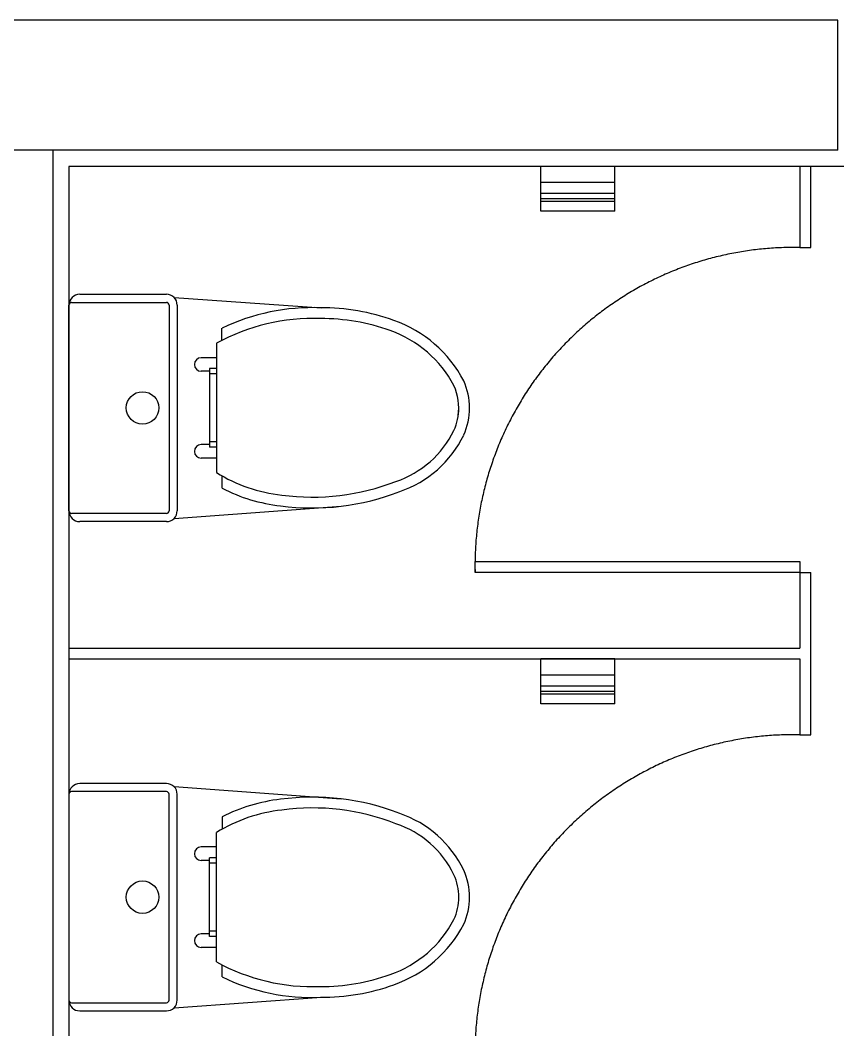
# Model space of a CAD drawing. Header units: millimetres. Extents: x 526420 to 928802, y 401925 to 509768.
# Drawn here: x 746737 to 748247, y 431456 to 433321 of the extents above; entities that cross this region are included whole.
import ezdxf

# ---------------------------------------------------------------- set-up
doc = ezdxf.new("R2010")
doc.units = ezdxf.units.MM
doc.header["$LTSCALE"] = 3000
doc.header["$MEASUREMENT"] = 0
doc.linetypes.add('DASHED', pattern=[0.75, 0.5, -0.25])
doc.layers.get('0').update_dxf_attribs({"linetype": 'CONTINUOUS'})
for name, color, linetype in [('D-WALL', 7, 'CONTINUOUS'), ('P-FURNI-A', 7, 'CONTINUOUS'), ('P-FURNI-I', 7, 'CONTINUOUS'), ('P-WC', 7, 'CONTINUOUS')]:
    doc.layers.add(name, color=color, linetype=linetype)

msp = doc.modelspace()

# ---------------------------------------------------------------- linework, layer by layer
at = {"color": 0}
for p, q in [((747109.5, 432729.8), (747109.5, 432752.2)), ((747099.4, 432724.4), (747099.4, 432485.5)), ((747099.4, 432697.7), (747071.1, 432697.7)), ((747086.4, 432672.7), (747071.1, 432672.7)), ((747086.4, 432677.7), (747086.4, 432532.2)), ((747099.4, 432677.7), (747086.4, 432677.7)), ((747099.4, 432667.7), (747086.4, 432667.7)), ((747086.4, 432537.2), (747071.1, 432537.2)), ((747099.4, 432542.2), (747086.4, 432542.2)), ((747099.4, 432532.2), (747086.4, 432532.2)), ((747099.4, 432512.2), (747071.1, 432512.2)), ((747109.9, 432456.6), (747109.9, 432479.4)), ((747109.9, 431849.5), (747109.9, 431826.8)), ((747099.4, 431581.8), (747099.4, 431820.6)), ((747099.4, 431794), (747071.1, 431794)), ((747086.4, 431769), (747071.1, 431769)), ((747086.4, 431628.4), (747086.4, 431774)), ((747099.4, 431774), (747086.4, 431774)), ((747099.4, 431764), (747086.4, 431764)), ((747099.4, 431638.4), (747086.4, 431638.4)), ((747086.4, 431633.4), (747071.1, 431633.4)), ((747099.4, 431628.4), (747086.4, 431628.4)), ((747099.4, 431608.4), (747071.1, 431608.4)), ((747109.5, 431576.3), (747109.5, 431554))]:
    msp.add_line(p, q, dxfattribs=at)
for centre, radius, start, end in [((747276.3, 432406.1), 384.1, 87.7276, 115.7357), ((747293.4, 432395.8), 394.2, 70.1777, 90.2809), ((747276.3, 432406.1), 364.1, 87.6575, 119.062), ((747293.4, 432395.8), 374.2, 70.1658, 90.3491), ((747350, 432547.4), 232.3, 27.5657, 70.6198), ((747350, 432547.4), 212.3, 27.7269, 70.6404), ((747071.1, 432685.2), 12.5, 90, 270), ((747443.7, 432604.5), 103.1, 352.4323, 23.8986), ((747443.7, 432604.5), 123.1, 0.2357, 24.2164), ((747443.7, 432605.5), 103.1, 335.9469, 359.7191), ((747443.7, 432605.5), 123.1, 335.7831, 359.7648), ((747371.3, 432644.8), 185.4, 288.7343, 333.9675), ((747371.3, 432644.8), 205.4, 288.8657, 334.062), ((747071.1, 432524.7), 12.5, 90, 270), ((747252.5, 432734), 291.9, 238.3644, 263.6245), ((747252.5, 432734), 311.9, 242.8013, 263.5811), ((747276.8, 432862.3), 422.1, 262.2774, 291.3961), ((747276.8, 432862.3), 442.1, 262.3077, 291.3367), ((747252.5, 431572.1), 311.9, 96.4189, 117.1987), ((747276.8, 431443.9), 442.1, 68.6633, 97.6923), ((747252.5, 431572.1), 291.9, 96.3755, 121.6356), ((747276.8, 431443.9), 422.1, 68.6039, 97.7226), ((747371.3, 431661.4), 205.4, 25.938, 71.1343), ((747371.3, 431661.4), 185.4, 26.0325, 71.2657), ((747071.1, 431781.5), 12.5, 90, 270), ((747443.7, 431700.7), 123.1, 0.2352, 24.2169), ((747443.7, 431700.7), 103.1, 0.2809, 24.0531), ((747443.7, 431701.7), 103.1, 336.1014, 359.7186), ((747443.7, 431701.7), 123.1, 335.7836, 359.7643), ((747350, 431758.7), 212.3, 289.3596, 332.2731), ((747350, 431758.7), 232.3, 289.3802, 332.4343), ((747071.1, 431620.9), 12.5, 90, 270), ((747276.3, 431900), 364.1, 240.938, 272.3425), ((747276.3, 431900), 384.1, 244.2643, 272.2724), ((747293.4, 431910.4), 374.2, 269.6509, 289.8342), ((747293.4, 431910.4), 394.2, 269.7191, 289.8223)]:
    msp.add_arc(centre, radius, start, end, dxfattribs=at)
at = {"layer": 'D-WALL', "color": 7, "ltscale": 0.7}
for p, q in [((748246.8, 433321.2), (745286.8, 433321.2)), ((748246.8, 433081.2), (748246.8, 433321.2)), ((748246.8, 433081.2), (745526.8, 433081.2)), ((746796.8, 433081.2), (746796.8, 430321.2))]:
    msp.add_line(p, q, dxfattribs=at)
at = {"layer": 'P-FURNI-A', "color": 7}
for p, q in [((748276.8, 433051.2), (746826.8, 433051.2)), ((746826.8, 433051.2), (746826.8, 430351.2))]:
    msp.add_line(p, q, dxfattribs=at)
at = {"layer": 'P-FURNI-I', "color": 7, "linetype": 'Continuous'}
for p, q in [((747698.5, 432968.5), (747698.5, 433051.2)), ((747835.1, 433051.2), (747698.5, 433051.2)), ((747835.1, 432968.5), (747835.1, 433051.2)), ((747835.1, 433021.2), (747698.5, 433021.2)), ((747835.1, 433001.2), (747698.5, 433001.2)), ((747835.1, 432991.2), (747698.5, 432991.2)), ((747835.1, 432986.2), (747698.5, 432986.2)), ((747835.1, 432968.5), (747698.5, 432968.5)), ((747698.5, 432058.5), (747698.5, 432141.2)), ((747835.1, 432141.2), (747698.5, 432141.2)), ((747835.1, 432058.5), (747835.1, 432141.2)), ((747835.1, 432111.2), (747698.5, 432111.2)), ((747835.1, 432091.2), (747698.5, 432091.2)), ((747835.1, 432081.2), (747698.5, 432081.2)), ((747835.1, 432076.2), (747698.5, 432076.2)), ((747835.1, 432058.5), (747698.5, 432058.5))]:
    msp.add_line(p, q, dxfattribs=at)
at = {"layer": 'P-FURNI-I', "color": 7}
for p, q in [((748176.8, 433051.2), (748176.8, 432901.2)), ((748196.8, 432901.2), (748196.8, 433051.2)), ((748176.8, 432901.2), (748196.8, 432901.2)), ((748176.8, 432301.2), (748176.8, 432161.2)), ((748176.8, 432301.2), (748196.8, 432301.2)), ((748196.8, 432001.2), (748196.8, 432301.2)), ((746826.8, 432161.2), (748176.8, 432161.2)), ((746826.8, 432141.2), (748176.8, 432141.2)), ((748176.8, 432141.2), (748176.8, 432001.2)), ((748176.8, 432001.2), (748196.8, 432001.2))]:
    msp.add_line(p, q, dxfattribs=at)
at = {"layer": 'P-FURNI-I', "color": 7, "ltscale": 0.008}
for p, q in [((747576.8, 432301.2), (747576.8, 432321.2)), ((747576.8, 432321.2), (748176.8, 432321.2)), ((748176.8, 432321.2), (748176.8, 432301.2)), ((748176.8, 432301.2), (747576.8, 432301.2))]:
    msp.add_line(p, q, dxfattribs=at)
at = {"layer": 'P-FURNI-I', "color": 7, "linetype": 'DASHED', "ltscale": 5}
for centre in [(748164.3, 432313.7), (748164.3, 431413.7)]:
    msp.add_arc(centre, 587.6, 88.7811, 181.2189, dxfattribs=at)
at = {"layer": 'P-WC', "color": 7}
for p, q in [((746846.8, 432815), (747006.8, 432815)), ((746826.8, 432415), (746826.8, 432795)), ((746826.8, 432415), (746826.8, 432795)), ((746831.8, 432800), (747006.8, 432800)), ((747011.8, 432795), (747011.8, 432415)), ((747021, 432400.8), (747329.3, 432423.3)), ((747006.8, 432410), (746831.8, 432410)), ((747006.8, 432395), (746846.8, 432395)), ((747006.8, 431911.2), (746846.8, 431911.2)), ((746826.8, 431891.2), (746826.8, 431511.2)), ((746826.8, 431891.2), (746826.8, 431511.2)), ((747006.8, 431896.2), (746831.8, 431896.2)), ((747011.8, 431511.2), (747011.8, 431891.2)), ((746831.8, 431506.2), (747006.8, 431506.2)), ((747021, 431497.1), (747293.4, 431516.2)), ((746846.8, 431491.2), (747006.8, 431491.2))]:
    msp.add_line(p, q, dxfattribs=at)
at = {"layer": 'P-WC', "color": 0}
for p, q in [((747021, 432809.1), (747293.4, 432790)), ((747026.8, 432795), (747026.8, 432415)), ((747021, 431905.4), (747329.3, 431882.9)), ((747026.8, 431511.2), (747026.8, 431891.2))]:
    msp.add_line(p, q, dxfattribs=at)
at = {"layer": 'P-WC', "color": 7}
for centre in [(746962.8, 432605), (746962.8, 431701.2)]:
    msp.add_circle(centre, 30, dxfattribs=at)
for centre, radius, start, end in [((746846.8, 432795), 20, 90, 180), ((746831.8, 432795), 5, 90, 180), ((747006.8, 432795), 5, 0, 90), ((746846.8, 432415), 20, 180, 270), ((746831.8, 432415), 5, 180, 270), ((747006.8, 432415), 20, 270, 0), ((747006.8, 432415), 5, 270, 0), ((746846.8, 431891.2), 20, 90, 180), ((746831.8, 431891.2), 5, 90, 180), ((747006.8, 431891.2), 5, 0, 90), ((746846.8, 431511.2), 20, 180, 270), ((746831.8, 431511.2), 5, 180, 270), ((747006.8, 431511.2), 20, 270, 0), ((747006.8, 431511.2), 5, 270, 0)]:
    msp.add_arc(centre, radius, start, end, dxfattribs=at)
at = {"layer": 'P-WC', "color": 0}
for centre in [(747006.8, 432795), (747006.8, 431891.2)]:
    msp.add_arc(centre, 20, 0, 90, dxfattribs=at)

doc.saveas('drawing.dxf')
